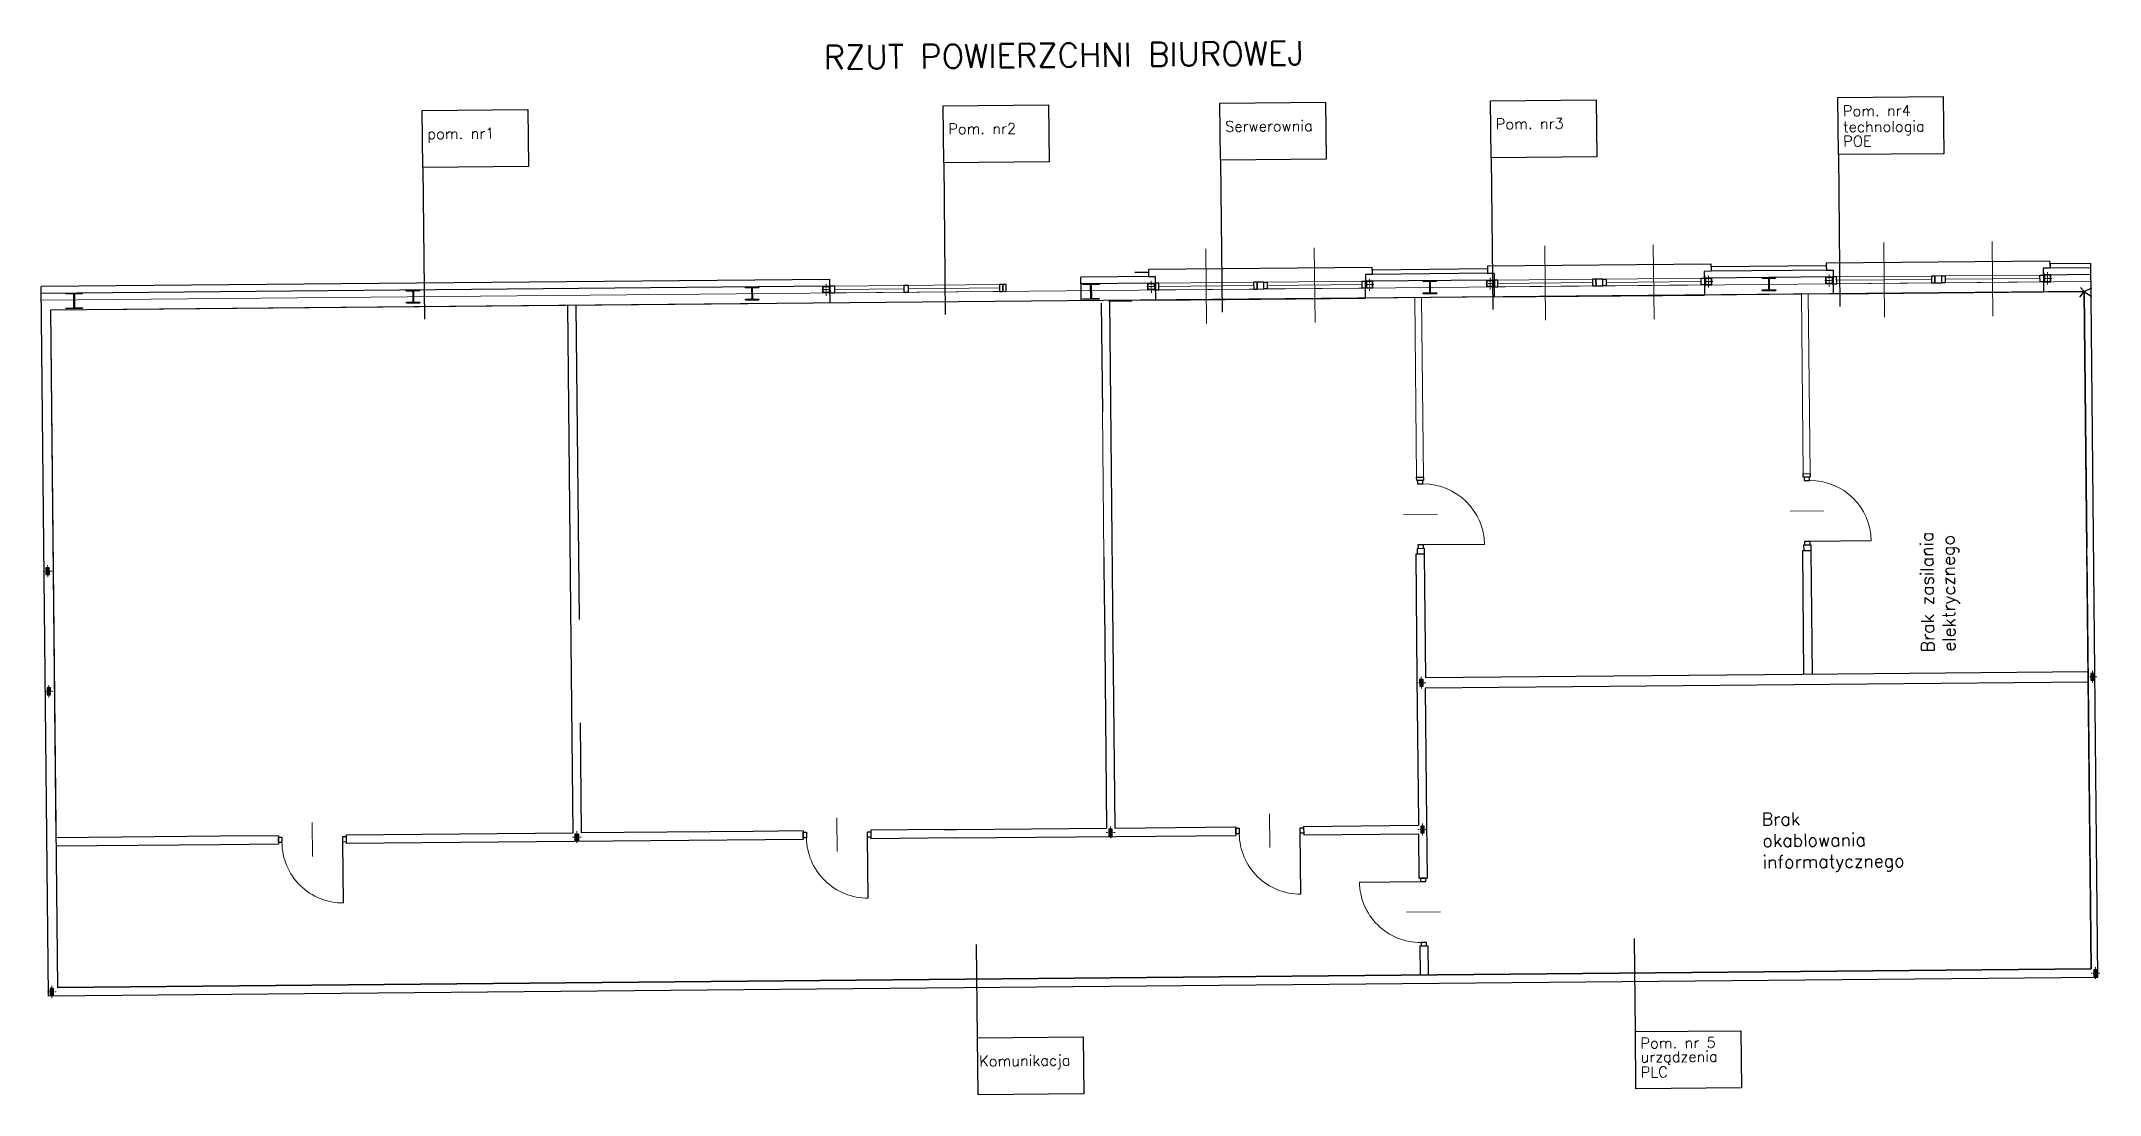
# Model space of a CAD drawing. Header units: millimetres. Extents: x -9 to 3027, y -152 to 1402.
import ezdxf

# ---------------------------------------------------------------- set-up
doc = ezdxf.new("R2010")
doc.units = ezdxf.units.MM
doc.linetypes.add('ACAD_ISO10W100', pattern=[18, 12, -3, 0, -3])
doc.layers.add('podkład', color=7, linetype='Continuous', lineweight=60)
doc.layers.add('przekroj', color=19, linetype='Continuous')
doc.styles.add('POLTECH', font='ROMANS')
picture_1 = doc.add_image_def('image1.tif', size_in_pixel=(1587, 2245))

msp = doc.modelspace()

# ---------------------------------------------------------------- hatches: boundary and pattern name
at = {"layer": 'przekroj', "extrusion": (-0.019862, -0.048385, 0.998631)}
for points in [[(-235.4, 579.9), (-239.1, 578.3), (-235.6, 570), (-231.9, 571.6)], [(1701.4, 1197.5), (1697.7, 1196), (1701.2, 1187.7), (1704.9, 1189.2)], [(2613.7, 1582.1), (2610, 1580.5), (2613.5, 1572.2), (2617.2, 1573.8)], [(-166.4, 416.3), (-170.1, 414.8), (-166.6, 406.5), (-162.9, 408)], [(1785, 998), (1781.3, 996.4), (1784.8, 988.1), (1788.5, 989.7)], [(631.9, 511.6), (635.6, 513.1), (639.1, 504.8), (635.4, 503.3)], [(1361.3, 818.8), (1357.6, 817.3), (1361.1, 809), (1364.8, 810.5)], [(2783.6, 1179.1), (2779.9, 1177.6), (2783.4, 1169.3), (2787.1, 1170.8)], [(6.1, 7.4), (2.4, 5.9), (5.9, -2.4), (9.6, -0.8)]]:
    msp.add_hatch(color=1, dxfattribs=at).paths.add_polyline_path(points)

# ---------------------------------------------------------------- linework, layer by layer
at = {"layer": 'przekroj', "color": 1, "extrusion": (-0.019862, -0.048385, 0.998631)}
for p, q in [((1320.8, 1306.7, 89.6), (1476.4, 1308.1, 92.7)), ((1321.7, 1222.5, 85.5), (1320.8, 1306.7, 89.6)), ((1476.4, 1308.1, 92.7), (1477.3, 1223.9, 88.7)), ((1729.2, 1310.5, 97.9), (1884.8, 1311.9, 101.1)), ((1730, 1226.2, 93.8), (1729.2, 1310.5, 97.9)), ((1884.8, 1311.9, 101.1), (1885.7, 1227.7, 97)), ((2128.3, 1314.1, 106), (2284, 1315.5, 109.2)), ((2129.2, 1229.9, 101.9), (2128.3, 1314.1, 106)), ((2284, 1315.5, 109.2), (2284.8, 1231.3, 105.1)), ((2640.4, 1318.8, 116.4), (2796, 1320.2, 119.6)), ((2641.2, 1234.6, 112.3), (2640.4, 1318.8, 116.4)), ((2796, 1320.2, 119.6), (2796.9, 1236, 115.5)), ((552.7, 1299.7, 74), (708.3, 1301.1, 77.1)), ((553.6, 1215.4, 69.9), (552.7, 1299.7, 74)), ((708.3, 1301.1, 77.1), (709.2, 1216.9, 73.1)), ((709.2, 1216.9, 73.1), (553.6, 1215.4, 69.9)), ((553.6, 1215.4, 69.9), (555.8, 991.8, 59.1)), ((1477.3, 1223.9, 88.7), (1321.7, 1222.5, 85.5)), ((1321.7, 1222.5, 85.5), (1323.9, 998.8, 74.7)), ((1885.7, 1227.7, 97), (1730, 1226.2, 93.8)), ((1730, 1226.2, 93.8), (1732.3, 1002.5, 83)), ((2284.8, 1231.3, 105.1), (2129.2, 1229.9, 101.9)), ((2129.2, 1229.9, 101.9), (2131.4, 1006.2, 91.1)), ((2796.9, 1236, 115.5), (2641.2, 1234.6, 112.3)), ((2641.2, 1234.6, 112.3), (2643.5, 1010.9, 101.6)), ((2123.6, 1066, 93.9), (1953.6, 1064.4, 90.4)), ((1953.6, 1064.4, 90.4), (1953.7, 1058, 90.1)), ((2123.6, 1066, 93.9), (2123.6, 1059.6, 93.6)), ((2623.4, 1070.5, 104), (2453.5, 1069, 100.6)), ((2453.5, 1069, 100.6), (2453.5, 1062.6, 100.3)), ((2633.5, 1064.2, 103.9), (2453.5, 1062.6, 100.3)), ((2623.4, 1070.5, 104), (2623.5, 1064.1, 103.7)), ((2623.5, 1064.1, 103.7), (2633.5, 1064.2, 103.9)), ((2633.5, 1064.2, 103.9), (2633.6, 1054.2, 103.5)), ((3013.4, 1067.7, 111.7), (2943.4, 1067.1, 110.2)), ((2953.4, 1067.2, 110.4), (2943.4, 1067.1, 110.2)), ((2943.4, 1067.1, 110.2), (2943.5, 1057.1, 109.8)), ((3013.3, 1074.1, 112), (2953.3, 1073.6, 110.8)), ((2953.3, 1073.6, 110.8), (2953.4, 1067.2, 110.4)), ((3024, 21.5, 61.2), (3013.3, 1074.1, 112)), ((1153.9, 1050.7, 73.9), (-9.3, 1040, 50.2)), ((-9.2, 1030, 49.7), (-9.3, 1040, 50.2)), ((1.3, -6.2, -0.3), (-9.3, 1040, 50.2)), ((1154, 1040.7, 73.4), (-9.2, 1030, 49.7)), ((3003.8, 1032.7, 109.8), (4.5, 1005.2, 48.8)), ((529.1, 1034.9, 60.7), (549.1, 1035.1, 61.1)), ((529.1, 1033.9, 60.6), (529.1, 1034.9, 60.7)), ((529.1, 1033.9, 60.6), (537.6, 1034, 60.8)), ((538.6, 1033, 60.8), (538.8, 1018.1, 60)), ((539.6, 1033, 60.8), (539.8, 1018.1, 60.1)), ((540.6, 1034.1, 60.9), (549.1, 1034.1, 61)), ((549.1, 1035.1, 61.1), (549.1, 1034.1, 61)), ((1029, 1039.5, 70.8), (1049, 1039.7, 71.2)), ((1029, 1038.5, 70.8), (1029, 1039.5, 70.8)), ((1029, 1038.5, 70.8), (1037.5, 1038.6, 71)), ((1038.5, 1037.6, 70.9), (1038.7, 1022.6, 70.2)), ((1039.5, 1037.6, 70.9), (1039.7, 1022.6, 70.2)), ((1040.5, 1038.6, 71), (1049, 1038.7, 71.2)), ((1049, 1039.7, 71.2), (1049, 1038.7, 71.2)), ((1154, 1040.7, 73.4), (1153.9, 1050.7, 73.9)), ((1154.2, 1015.7, 72.2), (1154, 1040.7, 73.4)), ((1161, 1040.7, 73.5), (1154, 1040.7, 73.4)), ((1154, 1040.7, 73.4), (1154.1, 1030.7, 72.9)), ((1161.1, 1030.8, 73), (1161, 1040.7, 73.5)), ((1269.9, 1041.7, 75.7), (1262.9, 1041.7, 75.6)), ((1262.9, 1041.7, 75.6), (1263, 1031.7, 75.1)), ((1270, 1031.8, 75.2), (1269.9, 1041.7, 75.7)), ((1408.9, 1043, 78.6), (1403.9, 1043, 78.5)), ((1403.9, 1043, 78.5), (1404, 1033, 78)), ((1404, 1033, 78), (1409, 1033, 78.1)), ((1413.9, 1043.1, 78.7), (1408.9, 1043, 78.6)), ((1409, 1033, 78.1), (1408.9, 1043, 78.6)), ((1408.9, 1043, 78.6), (1409, 1033, 78.1)), ((1409, 1033, 78.1), (1414, 1033.1, 78.2)), ((1414, 1033.1, 78.2), (1413.9, 1043.1, 78.7)), ((1633.7, 1055.1, 83.6), (1523.8, 1054.1, 81.4)), ((1523.9, 1044.1, 80.9), (1523.8, 1054.1, 81.4)), ((1633.8, 1045.1, 83.1), (1523.9, 1044.1, 80.9)), ((1523.9, 1044.1, 80.9), (1524.1, 1019.1, 79.7)), ((1603.7, 1061.2, 83.3), (1623.7, 1061.4, 83.7)), ((1623.7, 1061.4, 83.7), (1623.7, 1055, 83.4)), ((1633.7, 1055.1, 83.6), (1633.8, 1045.1, 83.1)), ((1633.8, 1045.1, 83.1), (1634.1, 1020.1, 81.9)), ((1953.7, 1058, 90.1), (1943.7, 1057.9, 89.9)), ((1943.7, 1057.9, 89.9), (1943.8, 1047.9, 89.4)), ((2133.7, 1049.7, 93.3), (1943.8, 1047.9, 89.4)), ((1944, 1023, 88.2), (1943.8, 1047.9, 89.4)), ((2123.6, 1059.6, 93.6), (1953.7, 1058, 90.1)), ((2028.7, 1048.7, 91.2), (2048.7, 1048.9, 91.6)), ((2028.8, 1047.7, 91.1), (2028.7, 1048.7, 91.2)), ((2028.8, 1047.7, 91.1), (2037.3, 1047.8, 91.3)), ((2038.3, 1046.8, 91.3), (2038.4, 1031.8, 90.5)), ((2039.3, 1046.8, 91.3), (2039.4, 1031.8, 90.6)), ((2040.2, 1047.8, 91.3), (2048.7, 1047.9, 91.5)), ((2048.7, 1048.9, 91.6), (2048.7, 1047.9, 91.5)), ((2123.6, 1059.6, 93.6), (2133.6, 1059.7, 93.8)), ((2133.6, 1059.7, 93.8), (2133.7, 1049.7, 93.3)), ((2134, 1024.7, 92.1), (2133.7, 1049.7, 93.3)), ((2453.5, 1062.6, 100.3), (2443.5, 1062.5, 100.1)), ((2443.5, 1062.5, 100.1), (2443.6, 1052.5, 99.6)), ((2633.6, 1054.2, 103.5), (2443.6, 1052.5, 99.6)), ((2443.6, 1052.5, 99.6), (2443.9, 1027.5, 98.4)), ((2528.6, 1053.3, 101.3), (2548.6, 1053.5, 101.7)), ((2528.6, 1052.3, 101.3), (2528.6, 1053.3, 101.3)), ((2528.6, 1052.3, 101.3), (2537.1, 1052.4, 101.5)), ((2528.8, 1035.3, 100.5), (2537.3, 1035.4, 100.6)), ((2528.8, 1034.3, 100.4), (2528.8, 1035.3, 100.5)), ((2528.8, 1034.3, 100.4), (2548.8, 1034.5, 100.8)), ((2538.1, 1051.4, 101.4), (2538.3, 1036.4, 100.7)), ((2539.1, 1051.4, 101.4), (2539.3, 1036.4, 100.7)), ((2540.1, 1052.4, 101.5), (2548.6, 1052.5, 101.7)), ((2540.3, 1035.4, 100.7), (2548.8, 1035.5, 100.9)), ((2548.6, 1053.5, 101.7), (2548.6, 1052.5, 101.7)), ((2548.8, 1035.5, 100.9), (2548.8, 1034.5, 100.8)), ((2633.8, 1029.3, 102.3), (2633.6, 1054.2, 103.5)), ((3013.5, 1057.7, 111.2), (2943.5, 1057.1, 109.8)), ((2943.5, 1057.1, 109.8), (2943.8, 1032.1, 108.6)), ((2943.8, 1032.1, 108.6), (3003.8, 1032.7, 109.8)), ((2997.4, 1024.3, 109.2), (3003.8, 1032.7, 109.8)), ((2998.5, 1038.6, 110), (3003.8, 1032.7, 109.8)), ((3003.8, 1032.7, 109.8), (3015.1, 1038.1, 110.3)), ((3003.8, 1032.7, 109.8), (3007.6, 654.4, 91.5)), ((3003.8, 1032.7, 109.8), (3014.7, 1025.3, 109.6)), ((3013.9, 33.9, 61.6), (3003.8, 1032.7, 109.8)), ((4.5, 1005.2, 48.8), (12.4, 227.4, 11.3)), ((4.5, 1005.2, 48.8), (14.6, 6.4, 0.6)), ((1033, 1014.6, 69.7), (63.7, 1005.7, 50)), ((529.3, 1017, 59.8), (537.8, 1017, 60)), ((529.3, 1016, 59.8), (529.3, 1017, 59.8)), ((529.3, 1016, 59.8), (549.3, 1016.2, 60.2)), ((540.8, 1017.1, 60), (549.3, 1017.2, 60.2)), ((549.3, 1017.2, 60.2), (549.3, 1016.2, 60.2)), ((766.7, 1012.2, 64.3), (771.8, 516.5, 40.4)), ((779.2, 1012.3, 64.5), (783.9, 549.1, 42.2)), ((1029.2, 1021.6, 70), (1037.7, 1021.6, 70.1)), ((1029.2, 1020.6, 69.9), (1029.2, 1021.6, 70)), ((1029.2, 1020.6, 69.9), (1049.2, 1020.7, 70.3)), ((1040.7, 1021.7, 70.2), (1049.2, 1021.7, 70.4)), ((1049.2, 1021.7, 70.4), (1049.2, 1020.7, 70.3)), ((1154.1, 1030.7, 72.9), (1161.1, 1030.8, 73)), ((1263, 1031.7, 75.1), (1270, 1031.8, 75.2)), ((1554.2, 1015.4, 80.1), (1555.8, 855.6, 72.4)), ((1565.3, 1018.7, 80.5), (1599.1, 1019, 81.2)), ((1566.1, 1019.4, 80.5), (1570.7, 568.3, 58.8)), ((1634.1, 1020.1, 81.9), (1584.1, 1019.7, 80.9)), ((1634.1, 1020.1, 81.9), (1944, 1023, 88.2)), ((2134, 1024.7, 92.1), (1944, 1023, 88.2)), ((2028.9, 1030.7, 90.3), (2037.4, 1030.8, 90.5)), ((2028.9, 1029.7, 90.2), (2028.9, 1030.7, 90.3)), ((2028.9, 1029.7, 90.2), (2048.9, 1029.9, 90.7)), ((2040.4, 1030.8, 90.5), (2048.9, 1030.9, 90.7)), ((2048.9, 1030.9, 90.7), (2048.9, 1029.9, 90.7)), ((2134, 1024.7, 92.1), (2443.9, 1027.5, 98.4)), ((2633.8, 1029.3, 102.3), (2443.9, 1027.5, 98.4)), ((2633.8, 1029.3, 102.3), (2943.8, 1032.1, 108.6)), ((2589.5, 764.2, 88.5), (2599.5, 764.3, 88.7)), ((2589.5, 759.2, 88.3), (2589.5, 764.2, 88.5)), ((2599.5, 759.3, 88.5), (2589.5, 759.2, 88.3)), ((2599.5, 764.3, 88.7), (2599.5, 759.3, 88.5)), ((2019.2, 758.9, 76.9), (2029.2, 759, 77.1)), ((2019.3, 753.9, 76.7), (2019.2, 758.9, 76.9)), ((2029.3, 754, 76.9), (2019.3, 753.9, 76.7)), ((2029.2, 759, 77.1), (2029.3, 754, 76.9)), ((1558, 641.1, 62), (1558.6, 573.2, 58.8)), ((2017.9, 645.3, 71.4), (2019.7, 463, 62.6)), ((2020.4, 645.3, 71.5), (2017.9, 645.3, 71.4)), ((2020.3, 654.1, 71.9), (2030.3, 654.2, 72.1)), ((2020.4, 645.3, 71.5), (2020.3, 654.1, 71.9)), ((2030.4, 645.4, 71.7), (2020.4, 645.3, 71.5)), ((2030.3, 654.2, 72.1), (2030.4, 645.4, 71.7)), ((2030.4, 645.4, 71.7), (2032.2, 463.1, 62.9)), ((2590.6, 650.6, 83), (2588.1, 650.5, 83)), ((2588.1, 650.5, 83), (2590, 468.2, 74.2)), ((2590.5, 659.3, 83.5), (2600.5, 659.4, 83.7)), ((2590.6, 650.6, 83), (2590.5, 659.3, 83.5)), ((2600.6, 650.6, 83.2), (2590.6, 650.6, 83)), ((2600.5, 659.4, 83.7), (2600.6, 650.6, 83.2)), ((2600.6, 650.6, 83.2), (2602.5, 468.3, 74.5)), ((3007.7, 641.9, 90.9), (3013.9, 33.9, 61.6)), ((1558.6, 573.2, 58.8), (1558.7, 568.2, 58.5)), ((1558.7, 568.2, 58.5), (1562, 241.6, 42.8)), ((1570.7, 568.3, 58.8), (1574, 241.7, 43)), ((771.8, 516.5, 40.4), (774.6, 234.3, 26.8)), ((2019.7, 463, 62.6), (2021.9, 250.3, 52.3)), ((3009.6, 456.8, 82), (2031.9, 447.8, 62.1)), ((2588, 468.2, 74.2), (2032.2, 463.1, 62.9)), ((3009.4, 472, 82.7), (2588, 468.2, 74.2)), ((2031.9, 447.8, 62.1), (2033.9, 250.4, 52.6)), ((785.5, 396.8, 34.8), (787.1, 234.5, 27)), ((1574, 241.7, 43), (1752.6, 243.3, 46.6)), ((1752.6, 243.3, 46.6), (1752.7, 230.8, 46)), ((1852.6, 244.2, 48.7), (2021.9, 245.8, 52.1)), ((1852.6, 244.2, 48.7), (1852.7, 231.7, 48.1)), ((2021.9, 250.3, 52.3), (2021.9, 245.8, 52.1)), ((2021.9, 250.3, 52.3), (2021.9, 245.8, 52.1)), ((2033.9, 250.4, 52.6), (2034.7, 168, 48.6)), ((254, 229.6, 16.2), (12.4, 227.4, 11.3)), ((254, 229.6, 16.2), (12.4, 227.4, 11.3)), ((254.1, 217.1, 15.6), (12.5, 214.9, 10.7)), ((340.6, 230.4, 17.9), (254, 229.6, 16.2)), ((340.6, 230.4, 17.9), (254, 229.6, 16.2)), ((340.7, 217.9, 17.3), (254.1, 217.1, 15.6)), ((340.6, 230.4, 17.9), (340.7, 217.9, 17.3)), ((774.6, 234.3, 26.8), (440.6, 231.3, 20)), ((774.6, 234.3, 26.8), (440.6, 231.3, 20)), ((440.6, 231.3, 20), (440.7, 218.8, 19.4)), ((1114.5, 225, 33.1), (440.7, 218.8, 19.4)), ((1040.9, 236.8, 32.2), (787.1, 234.5, 27)), ((1040.9, 236.8, 32.2), (787.1, 234.5, 27)), ((1114.4, 237.5, 33.7), (1040.9, 236.8, 32.2)), ((1114.4, 237.5, 33.7), (1114.5, 225, 33.1)), ((1323, 239.4, 37.9), (1214.3, 238.4, 35.7)), ((1214.3, 238.4, 35.7), (1214.5, 225.9, 35.1)), ((1340.7, 227.1, 37.7), (1214.5, 225.9, 35.1)), ((1323, 239.4, 37.9), (1340.5, 239.5, 38.3)), ((1340.5, 239.5, 38.3), (1562, 241.6, 42.8)), ((1340.7, 227.1, 37.7), (1752.7, 230.8, 46)), ((1852.7, 231.7, 48.1), (2022, 233.3, 51.5)), ((2022, 233.3, 51.5), (2022.7, 167.9, 48.4)), ((2022.7, 167.9, 48.4), (2034.7, 168, 48.6)), ((1371.7, -67.4, 24), (1370.3, 69.8, 30.6)), ((2023.7, 68.1, 43.5), (2035.7, 68.2, 43.8)), ((2023.7, 68.1, 43.5), (2024.2, 24.8, 41.5)), ((2035.7, 68.2, 43.8), (2036.2, 24.9, 41.7)), ((2341.9, -58.5, 43.7), (2340.5, 78.7, 50.4)), ((3013.9, 33.9, 61.6), (14.6, 6.4, 0.6)), ((14.6, 6.4, 0.6), (3013.9, 33.9, 61.6)), ((3024, 21.5, 61.2), (1.3, -6.2, -0.3)), ((2341.9, -58.5, 43.7), (2497.5, -57.1, 46.9)), ((2342.7, -142.7, 39.7), (2341.9, -58.5, 43.7)), ((2497.5, -57.1, 46.9), (2498.4, -141.3, 42.8)), ((1371.7, -67.4, 24), (1527.3, -66, 27.2)), ((1372.5, -151.6, 20), (1371.7, -67.4, 24)), ((1527.3, -66, 27.2), (1528.2, -150.2, 23.1)), ((1528.2, -150.2, 23.1), (1372.5, -151.6, 20)), ((2498.4, -141.3, 42.8), (2342.7, -142.7, 39.7))]:
    msp.add_line(p, q, dxfattribs=at)
at = {"layer": 'przekroj', "color": 1, "lineweight": 0, "extrusion": (-0.019862, -0.048385, 0.998631)}
for p, q in [((1709.4, 985.8, 81.8), (1708.3, 1095.7, 87.1)), ((1869.4, 987.3, 85), (1868.3, 1097.2, 90.3)), ((2209.3, 990.4, 91.9), (2208.2, 1100.3, 97.2)), ((2369.3, 991.9, 95.2), (2368.2, 1101.8, 100.5)), ((2709.2, 995, 102.1), (2708.1, 1104.9, 107.4)), ((2869.1, 996.5, 105.3), (2868, 1106.3, 110.6)), ((3013.6, 1047.7, 110.7), (-9.1, 1020, 49.2)), ((1161, 1040.7, 73.5), (1403.9, 1043, 78.5)), ((1161, 1035.7, 73.3), (1263, 1036.7, 75.3)), ((1161.1, 1030.8, 73), (1404, 1033, 78)), ((1270, 1036.7, 75.5), (1403.9, 1038, 78.2)), ((2019.2, 758.9, 76.9), (2016.5, 1023.6, 89.7)), ((2029.2, 759, 77.1), (2026.5, 1023.7, 89.9)), ((2589.5, 764.2, 88.5), (2586.8, 1028.8, 101.3)), ((2599.5, 764.3, 88.7), (2596.8, 1028.9, 101.5)), ((1558, 641.1, 62), (1555.8, 855.6, 72.4))]:
    msp.add_line(p, q, dxfattribs=at)
at = {"layer": 'przekroj', "color": 1, "linetype": 'ACAD_ISO10W100', "lineweight": 0, "ltscale": 0.2, "extrusion": (-0.019862, -0.048385, 0.998631)}
for p, q in [((1154.8, 1035.7, 73.1), (1141.8, 1035.6, 72.9)), ((1148.4, 1026.6, 72.6), (1148.3, 1044.6, 73.5)), ((1634.4, 1040.1, 82.9), (1621.4, 1040, 82.6)), ((1628, 1031, 82.3), (1627.8, 1049, 83.2)), ((1943.3, 1042.9, 89.2), (1956.3, 1043, 89.4)), ((1949.9, 1034, 88.9), (1949.7, 1052, 89.7)), ((2134.3, 1044.7, 93.1), (2121.3, 1044.6, 92.8)), ((2127.9, 1035.6, 92.5), (2127.7, 1053.6, 93.4)), ((2443.2, 1047.5, 99.3), (2456.2, 1047.6, 99.6)), ((2449.8, 1038.6, 99), (2449.6, 1056.6, 99.9)), ((2634.1, 1049.3, 103.2), (2621.1, 1049.1, 103)), ((2627.7, 1040.2, 102.7), (2627.6, 1058.2, 103.5)), ((2943.1, 1052.1, 109.5), (2956.1, 1052.2, 109.8)), ((2949.7, 1043.2, 109.2), (2949.5, 1061.1, 110.1)), ((6.7, 620.6, 30.2), (-6.3, 620.5, 29.9)), ((0.1, 629.5, 30.5), (0.3, 611.6, 29.6)), ((2032.6, 455.7, 62.5), (2019.6, 455.6, 62.2)), ((2026, 464.7, 62.8), (2026.2, 446.7, 61.9)), ((3022.4, 464.6, 82.6), (3009.4, 464.4, 82.4)), ((3015.8, 473.5, 82.9), (3016, 455.5, 82.1)), ((8.5, 443.3, 21.6), (-4.5, 443.2, 21.4)), ((1.9, 452.3, 22), (2.1, 434.3, 21.1)), ((1567.8, 244, 43), (1568, 226, 42.1)), ((2027.7, 248.6, 52.4), (2027.9, 230.6, 51.5)), ((774.1, 228.1, 26.4), (787.1, 228.2, 26.7)), ((780.5, 237.1, 27), (780.7, 219.2, 26.1)), ((1574.4, 235, 42.7), (1561.4, 234.9, 42.4)), ((2034.3, 239.7, 52.1), (2021.3, 239.5, 51.8)), ((3020.2, 36.7, 61.8), (3020.4, 18.7, 61)), ((13, 0.1, 0.3), (0, 0)), ((6.4, 9, 0.6), (6.6, -8.9, -0.3)), ((3026.8, 27.8, 61.5), (3013.8, 27.6, 61.3))]:
    msp.add_line(p, q, dxfattribs=at)
at = {"layer": 'przekroj', "color": 1, "lineweight": 0, "ltscale": 2, "extrusion": (-0.019862, -0.048385, 0.998631)}
for p, q in [((1778.8, 1046.4, 86.1), (1638.8, 1045.1, 83.2)), ((1638.9, 1040.1, 83), (1778.9, 1041.4, 85.8)), ((1638.9, 1035.1, 82.8), (1778.9, 1036.4, 85.6)), ((1798.8, 1046.6, 86.5), (1938.8, 1047.9, 89.3)), ((1938.8, 1042.9, 89.1), (1798.9, 1041.6, 86.2)), ((1938.9, 1037.9, 88.8), (1798.9, 1036.6, 86)), ((2278.7, 1051, 96.2), (2138.7, 1049.7, 93.4)), ((2138.8, 1044.7, 93.2), (2278.7, 1046, 96)), ((2138.8, 1039.7, 92.9), (2278.8, 1041, 95.8)), ((2298.7, 1051.2, 96.6), (2438.6, 1052.5, 99.5)), ((2438.7, 1047.5, 99.3), (2298.7, 1046.2, 96.4)), ((2438.7, 1042.5, 99), (2298.8, 1041.2, 96.2)), ((2778.6, 1055.6, 106.4), (2638.6, 1054.3, 103.6)), ((2638.6, 1049.3, 103.3), (2778.6, 1050.6, 106.2)), ((2638.7, 1044.3, 103.1), (2778.7, 1045.6, 105.9)), ((2798.6, 1055.8, 106.8), (2938.5, 1057, 109.7)), ((2938.6, 1052, 109.4), (2798.6, 1050.8, 106.6)), ((2938.6, 1047.1, 109.2), (2798.7, 1045.8, 106.3)), ((1999.8, 703.8, 73.9), (2049.8, 704.3, 74.9)), ((2570, 709.1, 85.5), (2620, 709.5, 86.5)), ((390.4, 249.7, 19.9), (390.9, 199.7, 17.5)), ((1164.2, 256.9, 35.6), (1164.7, 206.9, 33.2)), ((1802.4, 262.7, 48.6), (1802.9, 212.8, 46.2)), ((2054.2, 118.3, 46.6), (2004.2, 117.8, 45.6))]:
    msp.add_line(p, q, dxfattribs=at)
at = {"layer": 'przekroj', "color": 1, "linetype": 'ByBlock', "extrusion": (-0.019862, -0.048385, 0.998631)}
for p, q in [((2119.2, 660, 74.1), (2029.2, 659.1, 72.3)), ((2689.5, 665.2, 85.7), (2599.5, 664.4, 83.9)), ((436.6, 131.2, 15), (435.7, 221.1, 19.4)), ((1210.3, 138.4, 30.8), (1209.4, 228.3, 35.1)), ((1848.6, 144.3, 43.8), (1847.7, 234.2, 48.1)), ((1934.8, 162.1, 46.3), (2024.8, 163, 48.2))]:
    msp.add_line(p, q, dxfattribs=at)
at = {"layer": 'przekroj', "color": 1, "ltscale": 2, "extrusion": (-0.019862, -0.048385, 0.998631)}
for p, q in [((340.6, 228.2, 17.8), (345.6, 228.3, 17.9)), ((340.7, 220.3, 17.4), (340.6, 228.2, 17.8)), ((345.7, 220.3, 17.5), (340.7, 220.3, 17.4)), ((345.6, 228.3, 17.9), (345.7, 220.3, 17.5)), ((435.6, 229.1, 19.8), (440.6, 229.2, 19.9)), ((435.7, 221.1, 19.4), (435.6, 229.1, 19.8)), ((440.7, 221.2, 19.5), (435.7, 221.1, 19.4)), ((440.6, 229.2, 19.9), (440.7, 221.2, 19.5))]:
    msp.add_line(p, q, dxfattribs=at)
for points in [[(1403.1, 1728.9), (1401.5, 1732.6), (1097.4, 1604.3), (1099, 1600.6)], [(1863.7, 1923.2), (1862.2, 1926.9), (1558.1, 1798.7), (1559.7, 1795)], [(2324.4, 2117.6), (2322.9, 2121.2), (2018.8, 1993), (2020.4, 1989.3)]]:
    msp.add_lwpolyline(points, dxfattribs=at)
at = {"layer": 'przekroj', "color": 1, "extrusion": (-0.019862, -0.048385, 0.998631)}
for points in [[(1403.1, 1728.9), (1405.5, 1723), (1396.3, 1719.1), (1404.1, 1700.7)], [(1559.7, 1795), (1562.2, 1789.1), (1571.4, 1793), (1579.2, 1774.5)], [(1863.7, 1923.2), (1866.2, 1917.3), (1857, 1913.4), (1864.8, 1895)], [(2020.4, 1989.3), (2022.9, 1983.4), (2032.1, 1987.3), (2039.8, 1968.9)], [(2324.4, 2117.6), (2326.9, 2111.7), (2317.7, 2107.8), (2325.5, 2089.4)], [(1099, 1600.6), (1101.5, 1594.7), (1110.7, 1598.6), (1118.5, 1580.2)]]:
    msp.add_lwpolyline(points, dxfattribs=at)
at = {"layer": 'przekroj', "color": 1, "extrusion": (-0.019862, -0.048385, 0.998631), "elevation": 0}
for points in [[(675.6, 1393.4), (666.4, 1389.5), (662.5, 1398.7), (671.7, 1402.6)], [(674.9, 1393.6), (666.6, 1390.2), (663.2, 1398.4), (671.4, 1401.9)], [(1117.5, 1579.8), (1108.3, 1575.9), (1104.4, 1585.1), (1113.7, 1589)], [(1116.9, 1580.1), (1108.6, 1576.6), (1105.1, 1584.9), (1113.4, 1588.4)], [(1405, 1701.1), (1414.2, 1705), (1410.3, 1714.2), (1401.1, 1710.3)], [(1405.3, 1701.7), (1413.6, 1705.2), (1410.1, 1713.5), (1401.8, 1710)], [(1578.2, 1774.1), (1569, 1770.3), (1565.1, 1779.5), (1574.4, 1783.4)], [(1577.6, 1774.4), (1569.3, 1770.9), (1565.8, 1779.2), (1574.1, 1782.7)], [(1865.7, 1895.4), (1874.9, 1899.3), (1871, 1908.5), (1861.8, 1904.6)], [(1866, 1896.1), (1874.3, 1899.6), (1870.8, 1907.9), (1862.5, 1904.4)], [(2038.9, 1968.5), (2029.7, 1964.6), (2025.8, 1973.8), (2035, 1977.7)], [(2038.3, 1968.7), (2030, 1965.2), (2026.5, 1973.5), (2034.8, 1977)], [(2326.4, 2089.7), (2335.6, 2093.6), (2331.7, 2102.8), (2322.5, 2099)], [(2326.7, 2090.4), (2335, 2093.9), (2331.5, 2102.2), (2323.2, 2098.7)], [(-235.1, 580.5), (-239.7, 578.6), (-235.8, 569.4), (-231.2, 571.3)], [(1701.7, 1198.2), (1697.1, 1196.2), (1701, 1187), (1705.6, 1189)], [(2613.9, 1582.7), (2609.3, 1580.8), (2613.2, 1571.6), (2617.8, 1573.5)], [(-166.1, 417), (-170.7, 415), (-166.8, 405.8), (-162.2, 407.8)], [(1785.3, 998.7), (1780.7, 996.7), (1784.6, 987.5), (1789.2, 989.4)], [(631.2, 511.8), (635.8, 513.8), (639.7, 504.6), (635.1, 502.6)], [(1361.5, 819.5), (1356.9, 817.5), (1360.8, 808.3), (1365.4, 810.2)]]:
    msp.add_lwpolyline(points, close=True, dxfattribs=at)
for points in [[(1027.4, 1550.5, 0.414214), (1026.1, 1551), (1016.4, 1546.9), (1016, 1547.8), (1038.1, 1557.2), (1038.5, 1556.2), (1028.8, 1552.2, 0.414214), (1028.3, 1550.8), (1035.7, 1533.3, 0.414214), (1037, 1532.8), (1046.7, 1536.9), (1047, 1536), (1024.9, 1526.6), (1024.5, 1527.6), (1034.2, 1531.6, 0.414214), (1034.8, 1532.9)], [(-354.7, 967.5, 0.414214), (-356, 968), (-365.7, 963.9), (-366.1, 964.8), (-344, 974.2), (-343.6, 973.2), (-353.2, 969.2, 0.414214), (-353.8, 967.8), (-346.4, 950.3, 0.414214), (-345.1, 949.8), (-335.4, 953.9), (-335, 953), (-357.1, 943.6), (-357.5, 944.6), (-347.8, 948.6, 0.414214), (-347.3, 949.9)]]:
    msp.add_lwpolyline(points, format="xyb", close=True, dxfattribs=at)
at = {"layer": 'przekroj', "color": 1, "ltscale": 2, "extrusion": (-0.019862, -0.048385, 0.998631)}
for points in [[(1123.1, 1582.1), (1119.2, 1591.4), (1114.6, 1589.4), (1118.5, 1580.2)], [(1256.7, 1638.5), (1252.8, 1647.7), (1248.2, 1645.8), (1252.1, 1636.6)], [(1265.9, 1642.4), (1262, 1651.6), (1266.6, 1653.5), (1270.5, 1644.3)], [(1399.5, 1698.7), (1395.6, 1708), (1400.2, 1709.9), (1404.1, 1700.7)], [(1583.8, 1776.5), (1579.9, 1785.7), (1575.3, 1783.7), (1579.2, 1774.5)], [(1717.4, 1832.8), (1713.5, 1842), (1708.9, 1840.1), (1712.8, 1830.9)], [(1726.6, 1836.7), (1722.7, 1845.9), (1727.3, 1847.9), (1731.2, 1838.7)], [(1860.2, 1893.1), (1856.3, 1902.3), (1860.9, 1904.2), (1864.8, 1895)], [(2044.5, 1970.8), (2040.6, 1980), (2036, 1978.1), (2039.8, 1968.9)], [(2178.1, 2027.2), (2174.2, 2036.4), (2169.6, 2034.4), (2173.4, 2025.2)], [(2187.3, 2031.1), (2183.4, 2040.3), (2188, 2042.2), (2191.9, 2033)], [(2320.9, 2087.4), (2317, 2096.6), (2321.6, 2098.6), (2325.5, 2089.4)]]:
    msp.add_lwpolyline(points, close=True, dxfattribs=at)
at = {"layer": 'przekroj', "color": 1, "extrusion": (-0.019862, -0.048385, 0.998631)}
for points in [[(1252.8, 1647.7), (1256.7, 1638.5), (1265.9, 1642.4), (1262, 1651.6)], [(1713.5, 1842), (1717.4, 1832.8), (1726.6, 1836.7), (1722.7, 1845.9)], [(2174.2, 2036.4), (2178.1, 2027.2), (2187.3, 2031.1), (2183.4, 2040.3)], [(2783.9, 1179.8), (2779.3, 1177.8), (2783.2, 1168.6), (2787.8, 1170.5)], [(6.3, 8.1), (1.7, 6.2), (5.6, -3.1), (10.2, -1.1)]]:
    msp.add_lwpolyline(points, close=True, dxfattribs=at)
at = {"layer": 'przekroj', "color": 1, "ltscale": 2, "extrusion": (-0.019862, -0.048385, 0.998631), "elevation": 0}
for points in [[(2108.2, 1688.4), (2110.1, 1683.8), (2117.5, 1686.9), (2115.5, 1691.5)], [(1582.6, 1466.7), (1584.6, 1462.1), (1591.9, 1465.2), (1590, 1469.8)], [(1619.5, 1379.1), (1621.5, 1374.5), (1628.8, 1377.6), (1626.9, 1382.2)], [(2145.1, 1600.8), (2147, 1596.2), (2154.4, 1599.3), (2152.5, 1603.9)], [(941.5, 641.9), (946.1, 643.8), (949.2, 636.4), (944.6, 634.5)], [(1029, 678.8), (1033.6, 680.7), (1036.7, 673.4), (1032.1, 671.4)], [(1529.7, 890), (1534.3, 891.9), (1537.4, 884.6), (1532.8, 882.6)], [(1617.2, 926.9), (1621.8, 928.9), (1624.9, 921.5), (1620.3, 919.5)], [(1818.6, 924), (1816.6, 928.6), (1809.3, 925.5), (1811.2, 920.9)], [(1855.5, 836.5), (1853.6, 841.1), (1846.2, 838), (1848.1, 833.4)]]:
    msp.add_lwpolyline(points, close=True, dxfattribs=at)
at = {"layer": 'przekroj', "color": 1, "lineweight": 0, "extrusion": (-0.019862, -0.048385, 0.998631), "elevation": 0}
for points in [[(-235.4, 579.9), (-239.1, 578.3), (-235.6, 570), (-231.9, 571.6)], [(1701.4, 1197.5), (1697.7, 1196), (1701.2, 1187.7), (1704.9, 1189.2)], [(2613.7, 1582.1), (2610, 1580.5), (2613.5, 1572.2), (2617.2, 1573.8)], [(-166.4, 416.3), (-170.1, 414.8), (-166.6, 406.5), (-162.9, 408)], [(1785, 998), (1781.3, 996.4), (1784.8, 988.1), (1788.5, 989.7)], [(631.9, 511.6), (635.6, 513.1), (639.1, 504.8), (635.4, 503.3)], [(1361.3, 818.8), (1357.6, 817.3), (1361.1, 809), (1364.8, 810.5)]]:
    msp.add_lwpolyline(points, close=True, dxfattribs=at)
at = {"layer": 'przekroj', "color": 1, "lineweight": 0, "extrusion": (-0.019862, -0.048385, 0.998631)}
for points in [[(2783.6, 1179.1), (2779.9, 1177.6), (2783.4, 1169.3), (2787.1, 1170.8)], [(6.1, 7.4), (2.4, 5.9), (5.9, -2.4), (9.6, -0.8)]]:
    msp.add_lwpolyline(points, close=True, dxfattribs=at)
at = {"layer": 'przekroj', "color": 1, "extrusion": (-0.019862, -0.048385, 0.998631)}
for centre, start, end in [((105.1, 1161.4, 0), 22.8715, 112.8715), ((107.8, 1162.6, 0), 112.8715, 202.8715), ((565.8, 1355.7, 0), 22.8715, 112.8715), ((568.5, 1356.9, 0), 112.8715, 202.8715), ((1487.1, 1744.4, 0), 22.8715, 112.8715), ((1489.9, 1745.6, 0), 112.8715, 202.8715), ((1947.8, 1938.7, 0), 22.8715, 112.8715), ((1953.7, 1924.9, 0), 292.8715, 22.8715), ((1950.6, 1939.9, 0), 112.8715, 202.8715), ((1956.4, 1926.1, 0), 202.8715, 292.8715), ((110.9, 1147.6, 0), 292.8715, 22.8715), ((113.7, 1148.7, 0), 202.8715, 292.8715), ((571.6, 1341.9, 0), 292.8715, 22.8715), ((574.4, 1343.1, 0), 202.8715, 292.8715), ((1493, 1730.6, 0), 292.8715, 22.8715), ((1495.7, 1731.7, 0), 202.8715, 292.8715)]:
    msp.add_arc(centre, 1, start, end, dxfattribs=at)
at = {"layer": 'przekroj', "color": 1, "lineweight": 0, "ltscale": 2, "extrusion": (-0.019862, -0.048385, 0.998631)}
for centre, start, end in [((1626.9, 1382.2), 22.8715, 112.8715), ((2152.5, 1603.9), 22.8715, 112.8715), ((319.1, 370.5), 202.8715, 292.8715), ((1032.1, 671.4), 202.8715, 292.8715), ((1620.3, 919.5), 202.8715, 292.8715), ((1811.2, 920.9), 202.8715, 292.8715)]:
    msp.add_arc(centre, 90, start, end, dxfattribs=at)

# ---------------------------------------------------------------- texts
at = {"layer": 'przekroj', "color": 1, "extrusion": (-0.019862, -0.048385, 0.998631), "style": 'POLTECH'}
for s, height, rotation, p in [('RZUT POWIERZCHNI BIUROWEJ', 35, 22.8715, (542.6, 1695.7, 0)), ('Pom. nr4', 15.8, 22.8715, (1959.3, 2202.9, 0)), ('Pom. nr2', 15.8, 22.8715, (748.8, 1676.6, 0)), ('Serwerownia', 15.805, 22.8715, (1125.1, 1835.3, 0)), ('Pom. nr3', 15.8, 22.8715, (1493, 1990.5, 0)), ('technologia', 15.805, 22.8715, (1968.4, 2181.3, 0)), ('pom. nr1', 15.8, 22.8715, (40.9, 1377.9, 0)), ('POE', 15.8, 22.8715, (1976.7, 2161.7, 0)), ('Brak zasilania ', 18.939, 112.8715, (2384, 1522, 0)), ('elektrycznego', 18.939, 112.8715, (2412.7, 1535.1, 0)), ('Brak ', 18.94, 22.8715, (2245.5, 1188.8, 3.2)), ('okablowania ', 18.939, 22.8715, (2258.6, 1160, 3.2)), ('informatycznego', 18.939, 22.8715, (2270.9, 1130.9, 3.2)), ('Pom. nr 5', 15.8, 22.8715, (2205, 816.2, 0)), ('urządzenia', 15.8, 22.8715, (2213, 797.3, 0)), ('Komunikacja', 15.805, 22.8715, (1312.8, 420.9, 0)), ('PLC', 15.8, 22.8715, (2221.7, 776.7, 0))]:
    msp.add_text(s, height=height, rotation=rotation, dxfattribs=at).set_placement(p)

# ---------------------------------------------------------------- pictures from other files: only their frames are drawn
at = {"layer": 'podkład'}
image = msp.add_image(picture_1, insert=(0, 0), size_in_units=(0, 0), dxfattribs=at)
image.dxf.flags = 15

doc.saveas('drawing.dxf')
